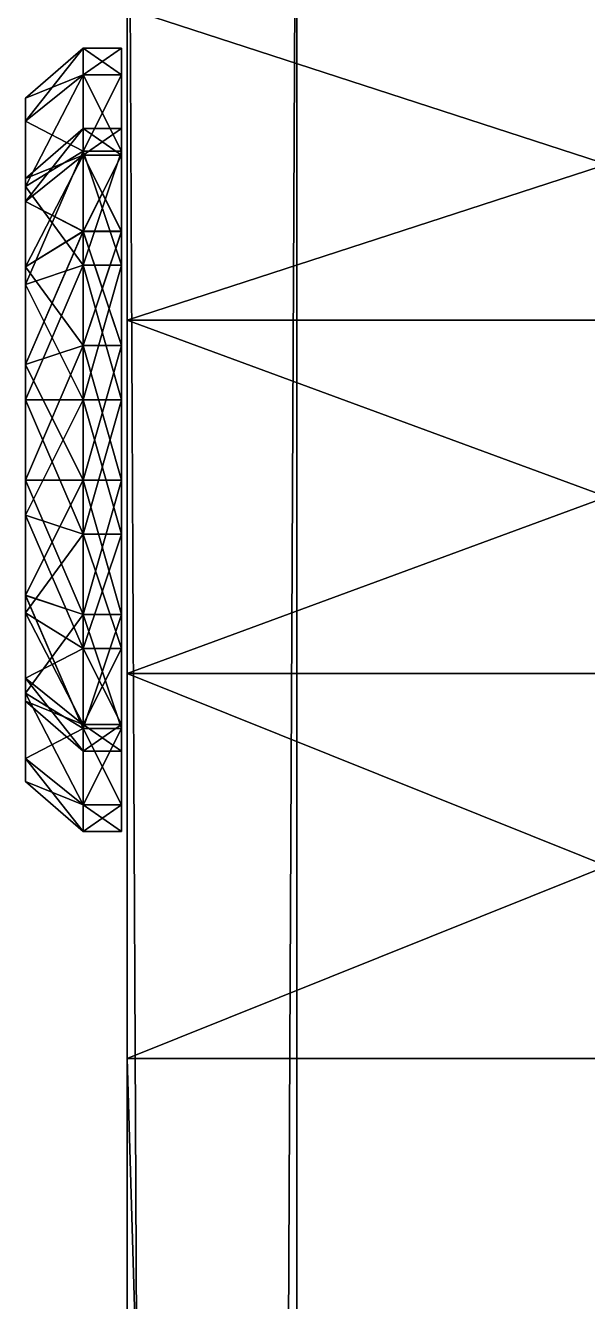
# Model space of a CAD drawing. Header units: centimetres. Extents: x -713 to 713, y -382 to 382.
# Drawn here: x -712.7 to -700.98, y 342.43 to 369.03 of the extents above; entities that cross this region are included whole.
import ezdxf

# ---------------------------------------------------------------- set-up
doc = ezdxf.new("R2010")
doc.units = ezdxf.units.CM
doc.layers.add('beige', color=7, linetype='Continuous', true_color=0x1bb11b)
doc.layers.add('grey solid', color=7, linetype='Continuous', true_color=0x1bb11b)

msp = doc.modelspace()

# ---------------------------------------------------------------- meshes
at = {"layer": 'beige', "color": 191, "true_color": 0xb89be5}
mesh = msp.add_polyface(dxfattribs=at)
corners = [(689.552, 382.5, 390), (689.552, 381.575, 398.02), (689.552, 378.94, 405.385), (689.552, 374.805, 411.883), (689.552, 369.383, 417.305), (689.552, 362.884, 421.439), (689.552, 355.52, 424.075), (689.552, 347.5, 425), (689.552, -347.5, 425), (689.552, -355.52, 424.075), (689.552, -362.885, 421.44), (689.552, -369.383, 417.305), (689.552, -374.805, 411.883), (689.552, -378.94, 405.384), (689.552, -381.575, 398.02), (689.552, -382.5, 390), (689.552, -382.5, -390), (689.552, -381.575, -398.02), (689.552, -378.94, -405.385), (689.552, -374.805, -411.883), (689.552, -369.383, -417.305), (689.552, -362.884, -421.439), (689.552, -355.52, -424.075), (689.552, -347.5, -425), (689.552, 347.5, -425), (689.552, 355.52, -424.075), (689.552, 362.885, -421.44), (689.552, 369.383, -417.305), (689.552, 374.805, -411.883), (689.552, 378.94, -405.384), (689.552, 381.575, -398.02), (689.552, 382.5, -390), (709.552, 382.5, 390), (709.552, 381.575, 398.02), (709.552, 378.94, 405.385), (709.552, 374.805, 411.883), (709.552, 369.383, 417.305), (709.552, 362.884, 421.439), (709.552, 355.52, 424.075), (709.552, 347.5, 425), (709.552, -347.5, 425), (709.552, -355.52, 424.075), (709.552, -362.885, 421.44), (709.552, -369.383, 417.305), (709.552, -374.805, 411.883), (709.552, -378.94, 405.384), (709.552, -381.575, 398.02), (709.552, -382.5, 390), (709.552, -382.5, -390), (709.552, -381.575, -398.02), (709.552, -378.94, -405.385), (709.552, -374.805, -411.883), (709.552, -369.383, -417.305), (709.552, -362.884, -421.439), (709.552, -355.52, -424.075), (709.552, -347.5, -425), (709.552, 347.5, -425), (709.552, 355.52, -424.075), (709.552, 362.885, -421.44), (709.552, 369.383, -417.305), (709.552, 374.805, -411.883), (709.552, 378.94, -405.384), (709.552, 381.575, -398.02), (709.552, 382.5, -390), (693.088, -378.964, -124.554), (706.016, -378.964, -124.554), (693.088, 378.964, -124.554), (706.016, 378.964, -124.554), (689.552, -382.5, -124.054), (709.552, -382.5, -125.054), (689.552, 382.5, -125.054), (709.552, 382.5, -124.054), (689.552, -382.5, -125.054), (709.552, -382.5, -124.054), (689.552, 382.5, -124.054), (709.552, 382.5, -125.054), (-690.574, -382.5, 390), (-690.574, -381.575, 398.02), (-690.574, -378.94, 405.385), (-690.574, -374.805, 411.883), (-690.574, -369.383, 417.305), (-690.574, -362.884, 421.439), (-690.574, -355.52, 424.075), (-690.574, -347.5, 425), (-690.573, 347.5, 425), (-690.573, 355.52, 424.075), (-690.573, 362.885, 421.44), (-690.573, 369.383, 417.305), (-690.573, 374.805, 411.883), (-690.573, 378.94, 405.384), (-690.573, 381.575, 398.02), (-690.573, 382.5, 390), (-690.573, 382.5, -390), (-690.573, 381.575, -398.02), (-690.573, 378.94, -405.385), (-690.573, 374.805, -411.883), (-690.573, 369.383, -417.305), (-690.573, 362.884, -421.439), (-690.573, 355.52, -424.075), (-690.573, 347.5, -425), (-690.573, -347.5, -425), (-690.573, -355.52, -424.075), (-690.573, -362.885, -421.44), (-690.573, -369.383, -417.305), (-690.573, -374.805, -411.883), (-690.573, -378.94, -405.384), (-690.573, -381.575, -398.02), (-690.573, -382.5, -390), (-710.574, -382.5, 390), (-710.574, -381.575, 398.02), (-710.574, -378.94, 405.385), (-710.574, -374.805, 411.883), (-710.574, -369.383, 417.305), (-710.574, -362.884, 421.439), (-710.574, -355.52, 424.075), (-710.574, -347.5, 425), (-710.573, 347.5, 425), (-710.573, 355.52, 424.075), (-710.573, 362.885, 421.44), (-710.573, 369.383, 417.305), (-710.573, 374.805, 411.883), (-710.573, 378.94, 405.384), (-710.573, 381.575, 398.02), (-710.573, 382.5, 390), (-710.573, 382.5, -390), (-710.573, 381.575, -398.02), (-710.573, 378.94, -405.385), (-710.573, 374.805, -411.883), (-710.573, 369.383, -417.305), (-710.573, 362.884, -421.439), (-710.573, 355.52, -424.075), (-710.573, 347.5, -425), (-710.573, -347.5, -425), (-710.573, -355.52, -424.075), (-710.573, -362.885, -421.44), (-710.573, -369.383, -417.305), (-710.573, -374.805, -411.883), (-710.573, -378.94, -405.384), (-710.573, -381.575, -398.02), (-710.573, -382.5, -390), (-694.109, 378.964, -124.554), (-707.038, 378.964, -124.554), (-694.109, -378.964, -124.554), (-707.038, -378.964, -124.554), (-690.573, 382.5, -124.054), (-710.573, 382.5, -125.054), (-690.574, -382.5, -125.054), (-710.574, -382.5, -124.054), (-690.573, 382.5, -125.054), (-710.573, 382.5, -124.054), (-690.574, -382.5, -124.054), (-710.574, -382.5, -125.054)]
mesh.append_faces([[corners[k] for k in face] for face in [(56, 58, 60), (60, 62, 75), (56, 60, 75), (75, 48, 50), (56, 75, 50), (56, 50, 52), (54, 56, 52), (34, 36, 38), (38, 40, 42), (42, 44, 46), (38, 42, 46), (34, 38, 46), (34, 46, 73), (32, 34, 73), (132, 134, 136), (136, 138, 151), (132, 136, 151), (151, 124, 126), (132, 151, 126), (132, 126, 128), (130, 132, 128), (110, 112, 114), (114, 116, 118), (118, 120, 122), (114, 118, 122), (110, 114, 122), (110, 122, 149), (108, 110, 149)]], dxfattribs={"vtx0": -1, "vtx1": -1, "vtx2": -1, "color": 191})
mesh.append_faces([[corners[k] for k in face] for face in [(53, 54, 52), (71, 32, 73), (129, 130, 128), (147, 108, 149)]], dxfattribs={"vtx1": -1, "color": 191})
mesh.append_faces([[corners[k] for k in face] for face in [(33, 32, 0), (0, 1, 33), (34, 33, 1), (1, 2, 34), (35, 34, 2), (2, 3, 35), (36, 35, 3), (3, 4, 36), (37, 36, 4), (4, 5, 37), (38, 37, 5), (5, 6, 38), (39, 38, 6), (6, 7, 39), (40, 39, 7), (7, 8, 40), (41, 40, 8), (8, 9, 41), (42, 41, 9), (9, 10, 42), (43, 42, 10), (10, 11, 43), (44, 43, 11), (11, 12, 44), (45, 44, 12), (12, 13, 45), (46, 45, 13), (13, 14, 46), (47, 46, 14), (14, 15, 47), (68, 73, 47), (47, 15, 68), (49, 48, 16), (16, 17, 49), (50, 49, 17), (17, 18, 50), (51, 50, 18), (18, 19, 51), (52, 51, 19), (19, 20, 52), (53, 52, 20), (20, 21, 53), (54, 53, 21), (21, 22, 54), (55, 54, 22), (22, 23, 55), (56, 55, 23), (23, 24, 56), (57, 56, 24), (24, 25, 57), (58, 57, 25), (25, 26, 58), (59, 58, 26), (26, 27, 59), (60, 59, 27), (27, 28, 60), (61, 60, 28), (28, 29, 61), (62, 61, 29), (29, 30, 62), (63, 62, 30), (30, 31, 63), (70, 75, 63), (63, 31, 70), (54, 55, 56), (56, 57, 58), (58, 59, 60), (60, 61, 62), (62, 63, 75), (75, 69, 48), (48, 49, 50), (50, 51, 52), (16, 48, 69), (69, 72, 16), (0, 32, 71), (71, 74, 0), (32, 33, 34), (34, 35, 36), (36, 37, 38), (38, 39, 40), (40, 41, 42), (42, 43, 44), (44, 45, 46), (46, 47, 73), (65, 73, 68), (68, 64, 65), (67, 75, 70), (70, 66, 67), (66, 70, 72), (72, 64, 66), (65, 69, 75), (75, 67, 65), (64, 72, 69), (69, 65, 64), (66, 74, 71), (71, 67, 66), (64, 68, 74), (74, 66, 64), (67, 71, 73), (73, 65, 67), (109, 108, 76), (76, 77, 109), (110, 109, 77), (77, 78, 110), (111, 110, 78), (78, 79, 111), (112, 111, 79), (79, 80, 112), (113, 112, 80), (80, 81, 113), (114, 113, 81), (81, 82, 114), (115, 114, 82), (82, 83, 115), (116, 115, 83), (83, 84, 116), (117, 116, 84), (84, 85, 117), (118, 117, 85), (85, 86, 118), (119, 118, 86), (86, 87, 119), (120, 119, 87), (87, 88, 120), (121, 120, 88), (88, 89, 121), (122, 121, 89), (89, 90, 122), (123, 122, 90), (90, 91, 123), (144, 149, 123), (123, 91, 144), (125, 124, 92), (92, 93, 125), (126, 125, 93), (93, 94, 126), (127, 126, 94), (94, 95, 127), (128, 127, 95), (95, 96, 128), (129, 128, 96), (96, 97, 129), (130, 129, 97), (97, 98, 130), (131, 130, 98), (98, 99, 131), (132, 131, 99), (99, 100, 132), (133, 132, 100), (100, 101, 133), (134, 133, 101), (101, 102, 134), (135, 134, 102), (102, 103, 135), (136, 135, 103), (103, 104, 136), (137, 136, 104), (104, 105, 137), (138, 137, 105), (105, 106, 138), (139, 138, 106), (106, 107, 139), (146, 151, 139), (139, 107, 146), (130, 131, 132), (132, 133, 134), (134, 135, 136), (136, 137, 138), (138, 139, 151), (151, 145, 124), (124, 125, 126), (126, 127, 128), (92, 124, 145), (145, 148, 92), (76, 108, 147), (147, 150, 76), (108, 109, 110), (110, 111, 112), (112, 113, 114), (114, 115, 116), (116, 117, 118), (118, 119, 120), (120, 121, 122), (122, 123, 149), (141, 149, 144), (144, 140, 141), (143, 151, 146), (146, 142, 143), (142, 146, 148), (148, 140, 142), (141, 145, 151), (151, 143, 141), (140, 148, 145), (145, 141, 140), (142, 150, 147), (147, 143, 142), (140, 144, 150), (150, 142, 140), (143, 147, 149), (149, 141, 143)]], dxfattribs={"vtx2": -1, "color": 191})
at = {"layer": 'grey solid', "color": 191, "true_color": 0xb89be5}
mesh = msp.add_polyface(dxfattribs=at)
corners = [(-690.573, 355.52, 424.075), (-690.573, 347.5, 425), (-690.574, -347.5, 425), (-690.574, -355.52, 424.075), (-690.574, -362.884, 421.439), (-690.574, -369.383, 417.305), (-690.574, -374.805, 411.883), (-690.574, -378.94, 405.385), (-690.574, -381.575, 398.02), (-690.574, -382.5, 390), (-690.574, -382.5, -124.054), (-690.573, 378.94, 405.384), (-711.495, 352.785, -279.938), (-710.695, 352.785, -279.938), (-710.695, 352.227, -277.134), (-711.495, 354.374, -282.316), (-710.695, 354.374, -282.316), (-711.495, 356.751, -283.905), (-710.695, 356.751, -283.905), (-711.495, 359.556, -284.463), (-710.695, 359.556, -284.463), (-711.495, 362.361, -283.905), (-710.695, 362.361, -283.905), (-711.495, 364.739, -282.316), (-710.695, 364.739, -282.316), (-711.495, 366.327, -279.938), (-710.695, 366.327, -279.938), (-711.495, 366.885, -277.134), (-710.695, 366.885, -277.134), (-710.695, 352.227, 396.311), (-710.695, 352.785, 399.116), (-711.495, 352.785, 399.116), (-710.695, 354.374, 401.493), (-711.495, 354.374, 401.493), (-710.695, 356.751, 403.082), (-711.495, 356.751, 403.082), (-710.695, 359.556, 403.64), (-711.495, 359.556, 403.64), (-710.695, 362.361, 403.082), (-711.495, 362.361, 403.082), (-710.695, 364.738, 401.493), (-711.495, 364.738, 401.493), (-710.695, 366.327, 399.116), (-711.495, 366.327, 399.116), (-710.695, 366.885, 396.311), (-711.495, 366.885, 396.311), (-710.695, 366.327, 393.506), (-711.495, 366.327, 393.506), (-710.695, 364.738, 391.129), (-711.495, 364.738, 391.129), (-710.695, 362.361, 389.54), (-711.495, 362.361, 389.54), (-710.695, 359.556, 388.982), (-711.495, 359.556, 388.982), (-710.695, 356.751, 389.54), (-711.495, 356.751, 389.54), (-710.695, 354.374, 391.129), (-711.495, 354.374, 391.129), (-710.695, 352.785, 393.506), (-711.495, 352.785, 393.506), (-711.495, 352.227, 396.311)]
mesh.append_faces([[corners[k] for k in face] for face in [(0, 2, 4), (4, 6, 8), (0, 4, 8), (11, 8, 10)]], dxfattribs={"vtx0": -1, "vtx1": -1, "vtx2": -1, "color": 191})
mesh.append_faces([[corners[k] for k in face] for face in [(0, 1, 2), (2, 3, 4), (4, 5, 6), (6, 7, 8), (8, 9, 10), (12, 13, 14), (15, 16, 13), (17, 18, 16), (19, 20, 18), (21, 22, 20), (23, 24, 22), (25, 26, 24), (27, 28, 26), (29, 30, 31), (30, 32, 33), (32, 34, 35), (34, 36, 37), (36, 38, 39), (38, 40, 41), (40, 42, 43), (42, 44, 45), (44, 46, 47), (46, 48, 49), (48, 50, 51), (50, 52, 53), (52, 54, 55), (54, 56, 57), (56, 58, 59), (58, 29, 60)]], dxfattribs={"vtx2": -1, "color": 191})
mesh = msp.add_polyface(dxfattribs=at)
corners = [(-711.495, 368.001, 399.116), (-711.495, 366.412, 401.493), (-710.695, 366.412, 401.493), (-710.695, 368.001, 399.116), (-711.495, 368.559, 396.311), (-710.695, 368.559, 396.311), (-711.495, 368.001, 393.506), (-710.695, 368.001, 393.506), (-711.495, 366.412, 391.129), (-710.695, 366.412, 391.129), (-712.695, 365.671, 400.752), (-712.695, 367.033, 398.715), (-712.695, 364.615, 397.713), (-712.695, 367.511, 396.311), (-712.695, 364.894, 396.311), (-712.695, 367.033, 393.907), (-712.695, 364.615, 394.909), (-712.695, 365.671, 391.87), (-710.695, 366.885, -277.134), (-711.495, 366.885, -277.134), (-711.495, 366.327, -274.329), (-710.695, 366.327, -274.329), (-711.495, 364.739, -271.951), (-710.695, 366.327, -279.938), (-711.495, 366.327, -279.938), (-712.695, 365.837, -277.134), (-712.695, 365.359, -274.73), (-712.695, 365.359, -279.537), (-711.495, 366.885, 396.311), (-711.495, 366.327, 399.116), (-710.695, 366.327, 399.116), (-711.495, 366.327, 393.506), (-710.695, 366.885, 396.311), (-711.495, 364.738, 391.129), (-710.695, 366.327, 393.506), (-712.695, 365.837, 396.311), (-712.695, 365.359, 398.715), (-712.695, 365.359, 393.907)]
mesh.append_faces([[corners[k] for k in face] for face in [(0, 1, 2), (2, 3, 0), (4, 0, 3), (3, 5, 4), (6, 4, 5), (5, 7, 6), (8, 6, 7), (7, 9, 8), (10, 11, 12), (11, 13, 14), (13, 15, 16), (10, 1, 0), (0, 11, 10), (11, 0, 4), (4, 13, 11), (13, 4, 6), (6, 15, 13), (15, 6, 8), (8, 17, 15), (18, 19, 20), (20, 21, 18), (21, 20, 22), (23, 24, 19), (20, 19, 25), (25, 26, 20), (19, 24, 27), (27, 25, 19), (28, 29, 30), (31, 28, 32), (33, 31, 34), (28, 35, 36), (36, 29, 28), (31, 37, 35), (35, 28, 31)]], dxfattribs={"vtx2": -1, "color": 191})
mesh = msp.add_polyface(dxfattribs=at)
corners = [(-711.495, 366.412, 401.493), (-711.495, 364.035, 403.082), (-710.695, 364.035, 403.082), (-710.695, 366.412, 401.493), (-711.495, 364.035, 389.54), (-711.495, 366.412, 391.129), (-710.695, 366.412, 391.129), (-710.695, 364.035, 389.54), (-712.695, 363.633, 402.114), (-712.695, 365.671, 400.752), (-712.695, 363.821, 398.902), (-712.695, 364.615, 397.713), (-712.695, 364.894, 396.311), (-712.695, 367.033, 398.715), (-712.695, 364.615, 394.909), (-712.695, 367.511, 396.311), (-712.695, 363.821, 393.72), (-712.695, 367.033, 393.907), (-712.695, 365.671, 391.87), (-712.695, 362.632, 392.925), (-712.695, 363.633, 390.508), (-711.495, 364.739, -271.951), (-710.695, 364.739, -271.951), (-710.695, 366.327, -274.329), (-710.695, 364.739, -282.316), (-711.495, 364.739, -282.316), (-711.495, 366.327, -279.938), (-712.695, 365.837, -277.134), (-712.695, 363.221, -277.134), (-712.695, 362.942, -275.731), (-712.695, 365.359, -274.73), (-712.695, 362.942, -278.536), (-712.695, 365.359, -279.537), (-712.695, 363.997, -281.575), (-711.495, 366.327, -274.329), (-712.695, 363.997, -272.693), (-711.495, 366.327, 399.116), (-711.495, 364.738, 401.493), (-710.695, 364.738, 401.493), (-712.695, 363.997, 400.752), (-712.695, 365.359, 398.715), (-712.695, 362.942, 397.713), (-712.695, 365.837, 396.311), (-712.695, 363.22, 396.311), (-712.695, 365.359, 393.907), (-712.695, 362.942, 394.909), (-711.495, 364.738, 391.129), (-712.695, 363.997, 391.87), (-711.495, 366.327, 393.506)]
mesh.append_faces([[corners[k] for k in face] for face in [(0, 1, 2), (2, 3, 0), (4, 5, 6), (6, 7, 4), (8, 9, 10), (11, 10, 9), (12, 11, 13), (14, 12, 15), (16, 14, 17), (17, 18, 16), (19, 16, 18), (8, 1, 0), (0, 9, 8), (18, 5, 4), (4, 20, 18), (21, 22, 23), (24, 25, 26), (27, 28, 29), (29, 30, 27), (31, 32, 33), (28, 27, 32), (21, 34, 30), (30, 35, 21), (26, 25, 33), (33, 32, 26), (36, 37, 38), (39, 40, 41), (40, 42, 43), (42, 44, 45), (36, 40, 39), (39, 37, 36), (46, 47, 44), (44, 48, 46)]], dxfattribs={"vtx2": -1, "color": 191})
mesh = msp.add_polyface(dxfattribs=at)
corners = [(-710.695, 361.23, 403.64), (-710.695, 364.035, 403.082), (-711.495, 364.035, 403.082), (-711.495, 361.23, 388.982), (-711.495, 364.035, 389.54), (-710.695, 364.035, 389.54), (-712.695, 363.821, 398.902), (-712.695, 362.632, 399.697), (-712.695, 363.633, 402.114), (-712.695, 365.671, 391.87), (-712.695, 363.633, 390.508), (-712.695, 362.632, 392.925), (-712.695, 364.615, 397.713), (-712.695, 361.23, 396.311), (-712.695, 364.894, 396.311), (-712.695, 364.615, 394.909), (-712.695, 363.821, 393.72), (-712.695, 361.23, 402.592), (-710.695, 364.739, -271.951), (-711.495, 364.739, -271.951), (-711.495, 362.361, -270.363), (-710.695, 362.361, -270.363), (-710.695, 362.361, -283.905), (-711.495, 362.361, -283.905), (-711.495, 364.739, -282.316), (-712.695, 365.359, -274.73), (-712.695, 362.942, -275.731), (-712.695, 362.147, -274.543), (-712.695, 363.997, -272.693), (-712.695, 362.147, -279.725), (-712.695, 363.997, -281.575), (-712.695, 361.96, -282.937), (-712.695, 362.942, -278.536), (-712.695, 365.359, -279.537), (-712.695, 363.221, -277.134), (-712.695, 361.96, -271.331), (-711.495, 364.738, 401.493), (-711.495, 362.361, 403.082), (-710.695, 362.361, 403.082), (-711.495, 362.361, 389.54), (-711.495, 364.738, 391.129), (-710.695, 364.738, 391.129), (-712.695, 361.96, 402.114), (-712.695, 363.997, 400.752), (-712.695, 362.147, 398.902), (-712.695, 362.942, 397.713), (-712.695, 363.22, 396.311), (-712.695, 365.359, 398.715), (-712.695, 362.942, 394.909), (-712.695, 365.837, 396.311), (-712.695, 365.359, 393.907), (-712.695, 363.997, 391.87), (-712.695, 362.147, 393.72), (-712.695, 361.96, 390.508)]
mesh.append_faces([[corners[k] for k in face] for face in [(6, 12, 13), (12, 14, 13), (14, 15, 13), (15, 16, 13)]], dxfattribs={"color": 191})
mesh.append_faces([[corners[k] for k in face] for face in [(0, 1, 2), (3, 4, 5), (6, 7, 8), (9, 10, 11), (2, 8, 17), (10, 4, 3), (18, 19, 20), (20, 21, 18), (22, 23, 24), (25, 26, 27), (27, 28, 25), (29, 30, 31), (30, 29, 32), (33, 32, 34), (20, 19, 28), (28, 35, 20), (24, 23, 31), (31, 30, 24), (36, 37, 38), (39, 40, 41), (42, 43, 44), (45, 44, 43), (46, 45, 47), (48, 46, 49), (50, 51, 52), (52, 48, 50), (36, 43, 42), (42, 37, 36), (39, 53, 51), (51, 40, 39)]], dxfattribs={"vtx2": -1, "color": 191})
mesh = msp.add_polyface(dxfattribs=at)
corners = [(-711.495, 364.035, 403.082), (-711.495, 361.23, 403.64), (-710.695, 361.23, 403.64), (-710.695, 364.035, 389.54), (-710.695, 361.23, 388.982), (-711.495, 361.23, 388.982), (-712.695, 362.632, 399.697), (-712.695, 361.23, 399.976), (-712.695, 361.23, 402.592), (-712.695, 363.633, 402.114), (-712.695, 361.23, 392.647), (-712.695, 362.632, 392.925), (-712.695, 363.633, 390.508), (-712.695, 361.23, 390.03), (-712.695, 361.23, 396.311), (-712.695, 363.821, 398.902), (-712.695, 363.821, 393.72), (-710.695, 362.361, -270.363), (-711.495, 362.361, -270.363), (-711.495, 359.556, -269.805), (-712.695, 363.997, -272.693), (-712.695, 362.147, -274.543), (-712.695, 360.958, -273.748), (-712.695, 361.96, -271.331), (-712.695, 361.96, -282.937), (-712.695, 360.958, -280.519), (-712.695, 362.147, -279.725), (-712.695, 363.221, -277.134), (-712.695, 359.556, -277.134), (-712.695, 362.942, -275.731), (-712.695, 362.942, -278.536), (-712.695, 359.556, -283.415), (-711.495, 362.361, -283.905), (-711.495, 359.556, 388.982), (-711.495, 362.361, 389.54), (-710.695, 362.361, 389.54), (-712.695, 362.147, 398.902), (-712.695, 360.958, 399.697), (-712.695, 361.96, 402.114), (-712.695, 363.997, 391.87), (-712.695, 361.96, 390.508), (-712.695, 360.958, 392.925), (-712.695, 362.147, 393.72), (-712.695, 362.942, 397.713), (-712.695, 359.556, 396.311), (-712.695, 363.22, 396.311), (-712.695, 362.942, 394.909), (-711.495, 362.361, 403.082), (-712.695, 359.556, 402.592)]
mesh.append_faces([[corners[k] for k in face] for face in [(7, 6, 14), (6, 15, 14), (16, 11, 14), (11, 10, 14), (27, 28, 29), (29, 28, 21), (25, 28, 26), (26, 28, 30), (30, 28, 27), (36, 43, 44), (43, 45, 44), (45, 46, 44), (46, 42, 44)]], dxfattribs={"color": 191})
mesh.append_faces([[corners[k] for k in face] for face in [(0, 1, 2), (3, 4, 5), (6, 7, 8), (8, 9, 6), (10, 11, 12), (12, 13, 10), (8, 1, 0), (5, 13, 12), (17, 18, 19), (20, 21, 22), (22, 23, 20), (24, 25, 26), (19, 18, 23), (31, 24, 32), (33, 34, 35), (36, 37, 38), (39, 40, 41), (41, 42, 39), (47, 38, 48), (40, 34, 33)]], dxfattribs={"vtx2": -1, "color": 191})
mesh = msp.add_polyface(dxfattribs=at)
corners = [(-710.695, 358.425, 403.082), (-710.695, 361.23, 403.64), (-711.495, 361.23, 403.64), (-711.495, 358.425, 389.54), (-711.495, 361.23, 388.982), (-710.695, 361.23, 388.982), (-712.695, 361.23, 399.976), (-712.695, 359.828, 399.697), (-712.695, 358.826, 402.114), (-712.695, 361.23, 402.592), (-712.695, 359.828, 392.925), (-712.695, 361.23, 392.647), (-712.695, 361.23, 390.03), (-712.695, 358.826, 390.508), (-712.695, 358.639, 398.902), (-712.695, 361.23, 396.311), (-712.695, 358.639, 393.72), (-711.495, 359.556, -269.805), (-710.695, 359.556, -269.805), (-710.695, 362.361, -270.363), (-710.695, 359.556, -284.463), (-711.495, 359.556, -284.463), (-711.495, 362.361, -283.905), (-712.695, 361.96, -271.331), (-712.695, 360.958, -273.748), (-712.695, 359.556, -273.469), (-712.695, 359.556, -270.853), (-712.695, 359.556, -283.415), (-712.695, 359.556, -280.798), (-712.695, 360.958, -280.519), (-712.695, 361.96, -282.937), (-712.695, 362.147, -274.543), (-712.695, 359.556, -277.134), (-711.495, 362.361, 403.082), (-711.495, 359.556, 403.64), (-710.695, 359.556, 403.64), (-712.695, 359.556, 402.592), (-712.695, 361.96, 402.114), (-712.695, 360.958, 399.697), (-712.695, 359.556, 399.976), (-712.695, 361.96, 390.508), (-712.695, 359.556, 390.03), (-712.695, 359.556, 392.647), (-712.695, 360.958, 392.925), (-712.695, 359.556, 396.311), (-712.695, 362.147, 398.902), (-712.695, 362.147, 393.72), (-711.495, 359.556, 388.982)]
mesh.append_faces([[corners[k] for k in face] for face in [(14, 7, 15), (7, 6, 15), (11, 10, 15), (10, 16, 15), (31, 32, 24), (24, 32, 25), (28, 32, 29), (39, 38, 44), (38, 45, 44), (46, 43, 44), (43, 42, 44)]], dxfattribs={"color": 191})
mesh.append_faces([[corners[k] for k in face] for face in [(0, 1, 2), (3, 4, 5), (6, 7, 8), (8, 9, 6), (10, 11, 12), (12, 13, 10), (2, 9, 8), (12, 4, 3), (17, 18, 19), (20, 21, 22), (23, 24, 25), (25, 26, 23), (27, 28, 29), (29, 30, 27), (23, 26, 17), (22, 21, 27), (33, 34, 35), (36, 37, 38), (38, 39, 36), (40, 41, 42), (42, 43, 40), (36, 34, 33), (47, 41, 40)]], dxfattribs={"vtx2": -1, "color": 191})
mesh = msp.add_polyface(dxfattribs=at)
corners = [(-711.495, 361.23, 403.64), (-711.495, 358.425, 403.082), (-710.695, 358.425, 403.082), (-710.695, 361.23, 388.982), (-710.695, 358.425, 389.54), (-711.495, 358.425, 389.54), (-712.695, 359.828, 399.697), (-712.695, 358.639, 398.902), (-712.695, 356.789, 400.752), (-712.695, 358.826, 402.114), (-712.695, 358.639, 393.72), (-712.695, 359.828, 392.925), (-712.695, 358.826, 390.508), (-712.695, 357.565, 396.311), (-712.695, 357.844, 397.713), (-712.695, 361.23, 396.311), (-712.695, 357.844, 394.909), (-712.695, 361.23, 390.03), (-710.695, 359.556, -269.805), (-711.495, 359.556, -269.805), (-711.495, 356.751, -270.363), (-712.695, 359.556, -270.853), (-712.695, 359.556, -273.469), (-712.695, 358.154, -273.748), (-712.695, 357.153, -271.331), (-712.695, 357.153, -282.937), (-712.695, 358.154, -280.519), (-712.695, 359.556, -280.798), (-712.695, 359.556, -283.415), (-712.695, 359.556, -277.134), (-712.695, 356.965, -274.543), (-712.695, 356.965, -279.725), (-711.495, 359.556, -284.463), (-711.495, 356.751, 389.54), (-711.495, 359.556, 388.982), (-710.695, 359.556, 388.982), (-712.695, 357.152, 402.114), (-712.695, 359.556, 402.592), (-712.695, 359.556, 399.976), (-712.695, 358.154, 399.697), (-712.695, 359.556, 390.03), (-712.695, 357.152, 390.508), (-712.695, 358.154, 392.925), (-712.695, 359.556, 392.647), (-712.695, 356.965, 398.902), (-712.695, 359.556, 396.311), (-712.695, 356.965, 393.72), (-711.495, 359.556, 403.64)]
mesh.append_faces([[corners[k] for k in face] for face in [(13, 14, 15), (14, 7, 15), (10, 16, 15), (16, 13, 15), (22, 29, 23), (23, 29, 30), (31, 29, 26), (26, 29, 27), (44, 39, 45), (39, 38, 45), (43, 42, 45), (42, 46, 45)]], dxfattribs={"color": 191})
mesh.append_faces([[corners[k] for k in face] for face in [(0, 1, 2), (3, 4, 5), (6, 7, 8), (8, 9, 6), (10, 11, 12), (9, 1, 0), (5, 12, 17), (18, 19, 20), (21, 22, 23), (23, 24, 21), (25, 26, 27), (27, 28, 25), (20, 19, 21), (25, 28, 32), (33, 34, 35), (36, 37, 38), (38, 39, 36), (40, 41, 42), (42, 43, 40), (47, 37, 36), (40, 34, 33)]], dxfattribs={"vtx2": -1, "color": 191})
mesh = msp.add_polyface(dxfattribs=at)
corners = [(-711.495, 358.425, 403.082), (-711.495, 356.047, 401.493), (-710.695, 356.047, 401.493), (-710.695, 358.425, 403.082), (-711.495, 356.047, 391.129), (-711.495, 358.425, 389.54), (-710.695, 358.425, 389.54), (-710.695, 356.047, 391.129), (-712.695, 357.844, 397.713), (-712.695, 357.565, 396.311), (-712.695, 354.949, 396.311), (-712.695, 358.639, 398.902), (-712.695, 355.427, 398.715), (-712.695, 356.789, 400.752), (-712.695, 358.826, 390.508), (-712.695, 356.789, 391.87), (-712.695, 358.639, 393.72), (-712.695, 357.844, 394.909), (-712.695, 355.427, 393.907), (-712.695, 358.826, 402.114), (-711.495, 356.751, -270.363), (-710.695, 356.751, -270.363), (-710.695, 359.556, -269.805), (-710.695, 356.751, -283.905), (-711.495, 356.751, -283.905), (-711.495, 359.556, -284.463), (-712.695, 357.153, -271.331), (-712.695, 358.154, -273.748), (-712.695, 356.965, -274.543), (-712.695, 355.115, -281.575), (-712.695, 356.965, -279.725), (-712.695, 358.154, -280.519), (-712.695, 357.153, -282.937), (-712.695, 359.556, -277.134), (-712.695, 356.171, -275.731), (-712.695, 355.892, -277.134), (-712.695, 356.171, -278.536), (-712.695, 359.556, -270.853), (-711.495, 359.556, 403.64), (-711.495, 356.751, 403.082), (-710.695, 356.751, 403.082), (-712.695, 355.115, 400.752), (-712.695, 357.152, 402.114), (-712.695, 358.154, 399.697), (-712.695, 356.965, 393.72), (-712.695, 358.154, 392.925), (-712.695, 357.152, 390.508), (-712.695, 355.891, 396.311), (-712.695, 356.17, 397.713), (-712.695, 359.556, 396.311), (-712.695, 356.965, 398.902), (-712.695, 356.17, 394.909), (-711.495, 356.751, 389.54), (-712.695, 359.556, 390.03)]
mesh.append_faces([[corners[k] for k in face] for face in [(28, 33, 34), (34, 33, 35), (35, 33, 36), (36, 33, 30), (47, 48, 49), (48, 50, 49), (44, 51, 49), (51, 47, 49)]], dxfattribs={"color": 191})
mesh.append_faces([[corners[k] for k in face] for face in [(0, 1, 2), (2, 3, 0), (4, 5, 6), (6, 7, 4), (8, 9, 10), (11, 8, 12), (12, 13, 11), (14, 15, 16), (17, 16, 15), (9, 17, 18), (13, 1, 0), (0, 19, 13), (14, 5, 4), (4, 15, 14), (20, 21, 22), (23, 24, 25), (26, 27, 28), (29, 30, 31), (31, 32, 29), (37, 26, 20), (25, 24, 32), (38, 39, 40), (41, 42, 43), (44, 45, 46), (42, 39, 38), (52, 46, 53)]], dxfattribs={"vtx2": -1, "color": 191})
mesh = msp.add_polyface(dxfattribs=at)
corners = [(-710.695, 354.459, 399.116), (-710.695, 356.047, 401.493), (-711.495, 356.047, 401.493), (-711.495, 354.459, 393.506), (-711.495, 356.047, 391.129), (-710.695, 356.047, 391.129), (-712.695, 354.949, 396.311), (-712.695, 355.427, 398.715), (-712.695, 357.844, 397.713), (-712.695, 356.789, 391.87), (-712.695, 355.427, 393.907), (-712.695, 357.844, 394.909), (-712.695, 357.565, 396.311), (-711.495, 354.459, 399.116), (-712.695, 356.789, 400.752), (-710.695, 356.751, -270.363), (-711.495, 356.751, -270.363), (-711.495, 354.374, -271.951), (-710.695, 354.374, -271.951), (-710.695, 354.374, -282.316), (-711.495, 354.374, -282.316), (-711.495, 356.751, -283.905), (-712.695, 356.965, -274.543), (-712.695, 355.115, -272.693), (-712.695, 357.153, -271.331), (-712.695, 356.171, -275.731), (-712.695, 353.753, -274.73), (-712.695, 355.892, -277.134), (-712.695, 353.753, -279.537), (-712.695, 356.171, -278.536), (-712.695, 356.965, -279.725), (-712.695, 355.115, -281.575), (-712.695, 357.153, -282.937), (-711.495, 356.751, 403.082), (-711.495, 354.374, 401.493), (-710.695, 354.374, 401.493), (-711.495, 354.374, 391.129), (-711.495, 356.751, 389.54), (-710.695, 356.751, 389.54), (-712.695, 353.753, 398.715), (-712.695, 355.115, 400.752), (-712.695, 356.965, 398.902), (-712.695, 356.17, 397.713), (-712.695, 358.154, 399.697), (-712.695, 357.152, 390.508), (-712.695, 355.115, 391.87), (-712.695, 356.965, 393.72), (-712.695, 356.17, 394.909), (-712.695, 355.891, 396.311), (-712.695, 353.753, 393.907), (-712.695, 357.152, 402.114)]
mesh.append_faces([[corners[k] for k in face] for face in [(0, 1, 2), (3, 4, 5), (6, 7, 8), (9, 10, 11), (10, 6, 12), (7, 13, 2), (2, 14, 7), (9, 4, 3), (3, 10, 9), (15, 16, 17), (17, 18, 15), (19, 20, 21), (22, 23, 24), (23, 22, 25), (26, 25, 27), (28, 29, 30), (30, 31, 28), (17, 16, 24), (24, 23, 17), (21, 20, 31), (31, 32, 21), (33, 34, 35), (36, 37, 38), (39, 40, 41), (41, 42, 39), (43, 41, 40), (44, 45, 46), (47, 46, 45), (48, 47, 49), (33, 50, 40), (40, 34, 33), (36, 45, 44), (44, 37, 36)]], dxfattribs={"vtx2": -1, "color": 191})
mesh = msp.add_polyface(dxfattribs=at)
corners = [(-711.495, 354.459, 399.116), (-711.495, 353.901, 396.311), (-710.695, 353.901, 396.311), (-710.695, 354.459, 399.116), (-711.495, 356.047, 401.493), (-710.695, 356.047, 391.129), (-710.695, 354.459, 393.506), (-711.495, 354.459, 393.506), (-712.695, 354.949, 396.311), (-712.695, 355.427, 398.715), (-712.695, 355.427, 393.907), (-710.695, 354.374, -271.951), (-711.495, 354.374, -271.951), (-711.495, 352.785, -274.329), (-710.695, 352.785, -274.329), (-710.695, 352.785, -279.938), (-711.495, 352.785, -279.938), (-711.495, 354.374, -282.316), (-712.695, 356.171, -275.731), (-712.695, 353.753, -274.73), (-712.695, 355.115, -272.693), (-712.695, 355.892, -277.134), (-712.695, 353.275, -277.134), (-712.695, 356.171, -278.536), (-712.695, 353.753, -279.537), (-711.495, 352.227, -277.134), (-712.695, 355.115, -281.575), (-711.495, 354.374, 401.493), (-711.495, 352.785, 399.116), (-710.695, 352.785, 399.116), (-711.495, 352.785, 393.506), (-711.495, 354.374, 391.129), (-710.695, 354.374, 391.129), (-712.695, 353.275, 396.311), (-712.695, 353.753, 398.715), (-712.695, 356.17, 397.713), (-712.695, 355.891, 396.311), (-712.695, 355.115, 391.87), (-712.695, 353.753, 393.907), (-712.695, 356.17, 394.909), (-712.695, 355.115, 400.752)]
mesh.append_faces([[corners[k] for k in face] for face in [(0, 1, 2), (2, 3, 0), (4, 0, 3), (5, 6, 7), (1, 7, 6), (6, 2, 1), (8, 1, 0), (0, 9, 8), (10, 7, 1), (1, 8, 10), (11, 12, 13), (13, 14, 11), (15, 16, 17), (18, 19, 20), (21, 22, 19), (22, 21, 23), (23, 24, 22), (13, 12, 20), (20, 19, 13), (19, 22, 25), (22, 24, 16), (17, 16, 24), (24, 26, 17), (27, 28, 29), (30, 31, 32), (33, 34, 35), (35, 36, 33), (37, 38, 39), (38, 33, 36), (28, 34, 33), (27, 40, 34), (34, 28, 27), (30, 38, 37), (37, 31, 30)]], dxfattribs={"vtx2": -1, "color": 191})
mesh = msp.add_polyface(dxfattribs=at)
corners = [(-710.696, -354.775, 401.493), (-710.696, -353.186, 399.116), (-711.496, -353.186, 399.116), (-710.696, -352.628, 396.311), (-711.496, -352.628, 396.311), (-710.696, -353.186, 393.506), (-711.496, -353.186, 393.506), (-711.496, -354.775, 391.129), (-712.696, -353.676, 396.311), (-712.696, -354.154, 398.715), (-712.696, -354.154, 393.907), (-710.696, -354.775, -271.951), (-710.696, -353.186, -274.329), (-711.496, -353.186, -274.329), (-710.696, -352.628, -277.134), (-711.496, -352.628, -277.134), (-710.696, -353.186, -279.939), (-711.496, -353.186, -279.939), (-710.696, -354.775, -282.316), (-711.496, -354.775, -282.316), (-712.696, -353.676, -277.134), (-712.696, -354.154, -274.73), (-712.696, -354.154, -279.537), (-710.695, 352.785, -274.329), (-711.495, 352.785, -274.329), (-711.495, 352.227, -277.134), (-710.695, 352.227, -277.134), (-711.495, 352.785, -279.938), (-712.695, 353.753, -274.73), (-712.695, 353.275, -277.134), (-711.495, 352.785, 399.116), (-711.495, 352.227, 396.311), (-710.695, 352.227, 396.311), (-711.495, 352.785, 393.506), (-710.695, 352.785, 393.506), (-712.695, 353.275, 396.311), (-712.695, 353.753, 393.907)]
mesh.append_faces([[corners[k] for k in face] for face in [(0, 1, 2), (1, 3, 4), (4, 2, 1), (3, 5, 6), (6, 4, 3), (7, 6, 5), (4, 8, 9), (9, 2, 4), (6, 10, 8), (8, 4, 6), (10, 6, 7), (11, 12, 13), (12, 14, 15), (15, 13, 12), (14, 16, 17), (17, 15, 14), (16, 18, 19), (19, 17, 16), (15, 20, 21), (21, 13, 15), (17, 22, 20), (20, 15, 17), (22, 17, 19), (23, 24, 25), (25, 26, 23), (26, 25, 27), (25, 24, 28), (27, 25, 29), (30, 31, 32), (31, 33, 34), (35, 31, 30), (31, 35, 36), (36, 33, 31)]], dxfattribs={"vtx2": -1, "color": 191})

doc.saveas('drawing.dxf')
